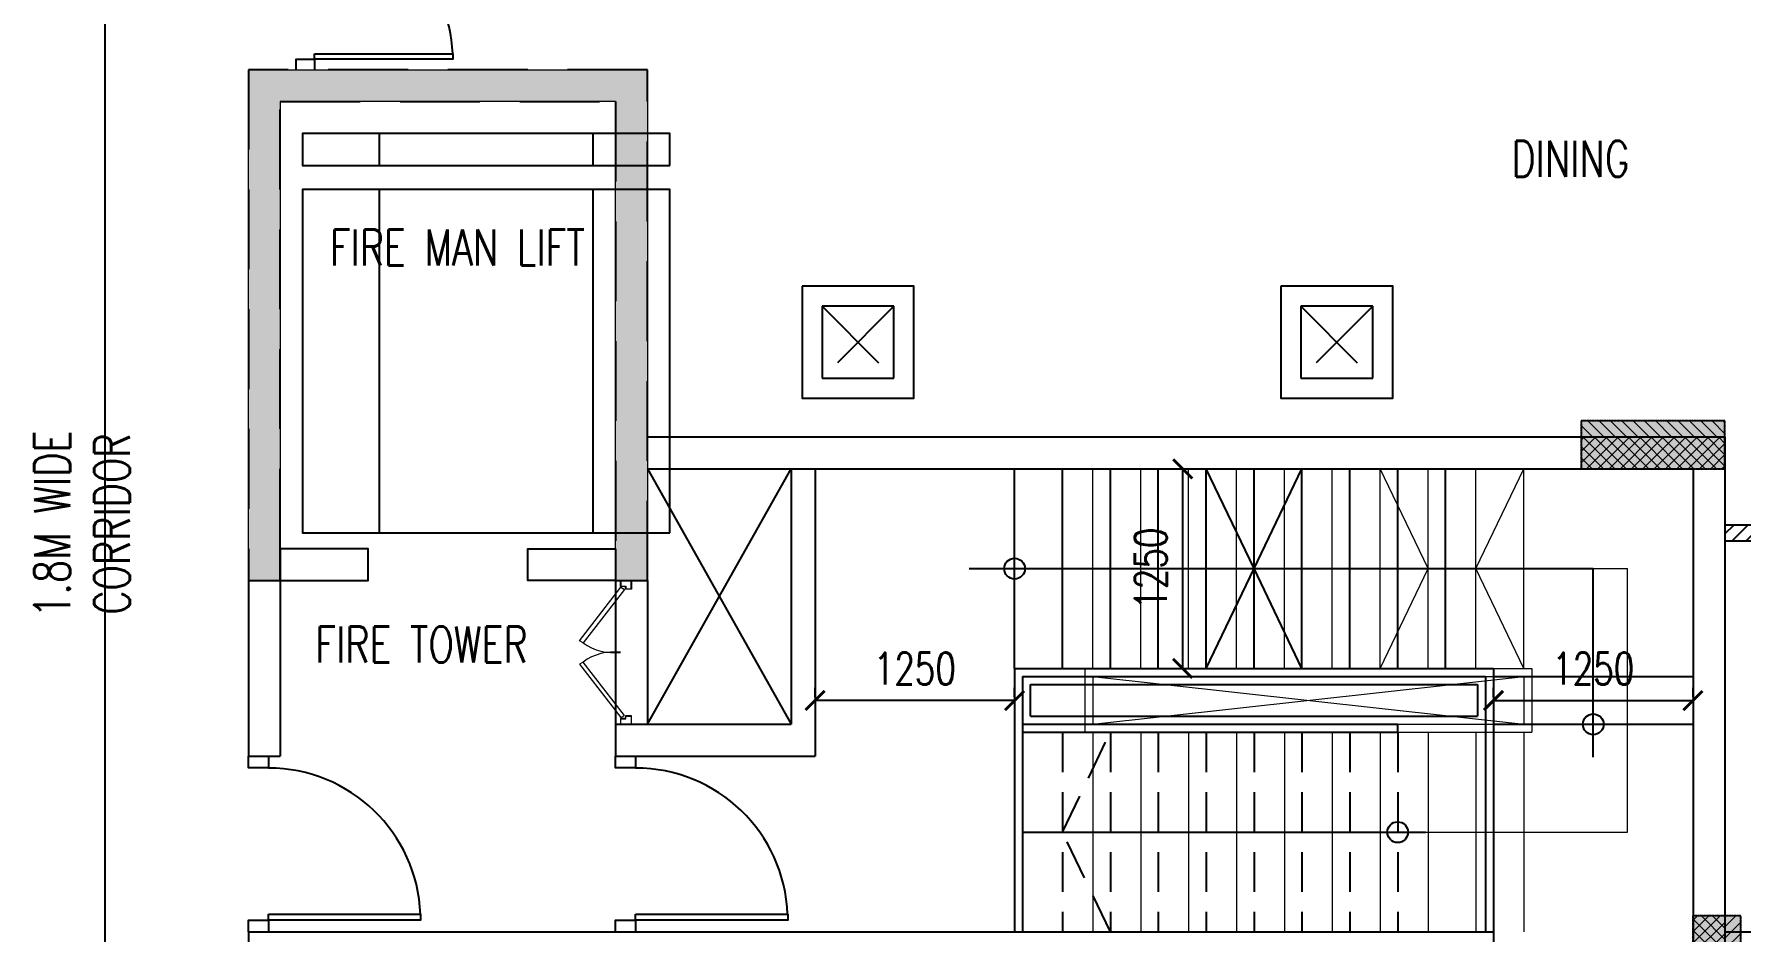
# Model space of a CAD drawing. Header units: millimetres. Extents: x 7964926 to 16080295, y -6277184 to -2986664.
# Drawn here: x 8144569 to 8155261, y -3125010 to -3119387 of the extents above; entities that cross this region are included whole.
import ezdxf

# ---------------------------------------------------------------- set-up
doc = ezdxf.new("R2010")
doc.units = ezdxf.units.MM
doc.header["$LTSCALE"] = 2000
doc.header["$MEASUREMENT"] = 0
doc.header["$PDMODE"] = 35
doc.header["$PDSIZE"] = 100
for name, pattern in [('( Hidden )', [0.375, 0.25, -0.125]), ('CENTER2', [1.125, 0.75, -0.125, 0.125, -0.125]), ('CONTINU', [0, 0, 0]), ('DASHED2', [0.375, 0.25, -0.125]), ('HIDDEN', [0.375, 0.25, -0.125])]:
    doc.linetypes.add(name, pattern=pattern)
for name, color, linetype in [('a-col', 8, 'DASHED2'), ('a-cutout', 8, 'Continuous'), ('a-dim b', 8, 'Continuous'), ('a-dim s', 8, 'Continuous'), ('a-door', 8, 'Continuous'), ('a-ele 1', 8, 'Continuous'), ('a-hat col', 252, 'Continuous'), ('a-hatch col', 252, 'Continuous'), ('a-hatch wall', 8, 'Continuous'), ('a-lift', 8, 'Continuous'), ('a-railing', 2, 'Continuous'), ('a-text m', 8, 'Continuous'), ('a-wall', 8, 'Continuous'), ('EARTHPIT', 230, 'Continuous')]:
    doc.layers.add(name, color=color, linetype=linetype)
for name, color, linetype, lineweight in [('a-shaft door', 1, 'Continuous', 5), ('L-base plan', 250, 'Continuous', 5), ('STR-Column', 250, 'Continuous', 15), ('STR-Column Hatch', 250, 'Continuous', 15), ('STR-Stair Case', 251, 'Continuous', 15)]:
    doc.layers.add(name, color=color, linetype=linetype, lineweight=lineweight)
doc.styles.add('a-100 txt m', font='romans.shx', dxfattribs={"width": 0.75, "height": 300})
doc.styles.add('romans', font='romans.shx', dxfattribs={"width": 0.75})
doc.dimstyles.new('a-100 dim s', dxfattribs={"dimscale": 200, "dimtxt": 1, "dimasz": 0.6, "dimexe": 0.4, "dimexo": 0.1, "dimgap": 0.5, "dimtad": 1, "dimdec": 0, "dimzin": 1, "dimdsep": 46, "dimtxsty": 'romans', "dimblk": 'ARCHTICK', "dimcen": 0.09, "dimclrd": 8, "dimclre": 8, "dimclrt": 2, "dimadec": 0, "dimazin": 0, "dimtfac": 1, "dimtdec": 0, "dimtofl": 0, "dimtmove": 2, "dimatfit": 3, "dimfxl": 1, "dimtolj": 1, "dimtzin": 0, "dimlwd": -1, "dimlwe": -1, "dimarcsym": 0})
pattern_1 = [(50, (5647438.43, -3570941.595), (71.7260183, -6.2752135), [7.5, -82.5]), (355, (5647438.43, -3570941.595), (-13.8751334, 75.2192134), [6, -66]), (100.4514445, (5647444.405, -3570942.12), (57.8508847, 68.9439991), [6.3740192, -70.1142112]), (46.1842, (5647438.43, -3570921.595), (106.724133, -16.551928), [11.25, -123.75]), (96.6356355, (5647447.32, -3570922.97), (93.4661946, 97.41186), [9.561034, -105.171376]), (351.184164, (5647438.43, -3570921.6), (93.4661945, 97.41186), [9, -99]), (21, (5647448.43, -3570926.595), (59.6907052, -40.261889), [7.5, -82.5]), (326, (5647448.43, -3570926.595), (24.3315332, 72.5150045), [6, -66]), (71.4514447, (5647453.4, -3570929.95), (84.0222377, 32.2531153), [6.374019, -70.1142112]), (37.5, (5647438.427, -3570941.595), (1.21598553, 33.28938538), [0, -65.2, 0, -67, 0, -66.25]), (7.5, (5647438.427, -3570941.595), (26.30695374, 39.4411712), [0, -38.2, 0, -63.7, 0, -25.25]), (327.5, (5647416.127, -3570941.595), (53.38224362, -2.25548717), [0, -25, 0, -78, 0, -103.5]), (317.5, (5647406.127, -3570941.595), (58.3186169, 10.0104982), [0, -32.5, 0, -51.8, 0, -73.5])]
pattern_2 = [(315, (7657322.237, -610625.35), (35.3553391, 35.3553391), []), (45, (7657322.237, -610625.35), (-35.3553391, 35.3553391), [])]
pattern_3 = [(45, (5643676.44, -3622948.786), (-35.3553391, 35.3553391), []), (135, (5643676.44, -3622948.786), (-35.3553391, -35.3553391), [])]
pattern_4 = [(315, (7765452.187, -624437.335), (35.3553391, 35.3553391), [])]
pattern_5 = [(45, (5657788.427, -3514818.836), (-35.3553391, 35.3553391), [])]

# ---------------------------------------------------------------- blocks, each defined once
blk = doc.blocks.new('basement - column')
at = {"layer": 'a-hat col'}
h = blk.add_hatch(color=256, dxfattribs=at)
h.dxf.hatch_style = 1
h.paths.add_polyline_path([(167075, -35749), (166175, -35749), (166175, -36049), (167075, -36049)])
h = blk.add_hatch(color=256, dxfattribs=at)
h.dxf.hatch_style = 1
h.paths.add_polyline_path([(167175, -38849), (166875, -38849), (166875, -40049), (167175, -40049)])
at = {"layer": 'a-col', "linetype": 'DASHED2', "ltscale": 0.001}
for points in [[(166175, -35749), (166175, -36049), (167075, -36049), (167075, -35749)], [(166875, -40049), (167175, -40049), (167175, -38849), (166875, -38849)]]:
    blk.add_lwpolyline(points, close=True, dxfattribs=at)
blk = doc.blocks.new('*U169')
blk.add_line((1027, 0), (1027, 0))
for points in [[(0, 126), (73, 126), (73, 0), (0, 0)], [(1100, 0), (1027, 0), (1027, 126), (1100, 126)]]:
    blk.add_lwpolyline(points)
blk.add_lwpolyline([(110, 0), (110, -953), (73, -953), (73, 0)], close=True)
blk.add_arc((73, 0), 953, 272.2042, 0)
blk = doc.blocks.new('F01')
at = {"layer": 'a-shaft door', "color": 8, "ltscale": 0.1}
for p, q in [((6801504, -3301272), (6801473, -3301272)), ((6801504, -3302172), (6801473, -3302172)), ((6801504, -3302172), (6801473, -3302172))]:
    blk.add_line(p, q, dxfattribs=at)
for points in [[(6801573, -3301272), (6801573, -3301326), (6801536, -3301326), (6801536, -3301310), (6801504, -3301310), (6801504, -3301272), (6801504, -3301272), (6801504, -3301272)], [(6801572, -3301274), (6801506, -3301274), (6801506, -3301274), (6801506, -3301274), (6801506, -3301308), (6801538, -3301308), (6801538, -3301324), (6801572, -3301324)], [(6801573, -3302172), (6801573, -3302119), (6801536, -3302119), (6801536, -3302135), (6801504, -3302135), (6801504, -3302172), (6801504, -3302172), (6801504, -3302172)], [(6801572, -3302171), (6801506, -3302171), (6801506, -3302171), (6801506, -3302171), (6801506, -3302137), (6801538, -3302137), (6801538, -3302121), (6801572, -3302121)]]:
    blk.add_lwpolyline(points, close=True, dxfattribs=at)
for points in [[(6801247, -3301649), (6801506, -3301314), (6801529, -3301328), (6801270, -3301662), (6801247, -3301649)], [(6801247, -3301796), (6801506, -3302130), (6801529, -3302117), (6801270, -3301782), (6801247, -3301796)]]:
    blk.add_lwpolyline(points, dxfattribs=at)
for centre, radius, start, end in [((6801465, -3301383), 341, 235.0781, 276.5482), ((6801464, -3302049), 330, 83.1027, 126.0248)]:
    blk.add_arc(centre, radius, start, end, dxfattribs=at)
blk = doc.blocks.new('*U162')
blk.add_line((1027, 0), (1027, 0))
for points in [[(0, 126), (73, 126), (73, 0), (0, 0)], [(1100, 0), (1027, 0), (1027, 126), (1100, 126)]]:
    blk.add_lwpolyline(points)
blk.add_lwpolyline([(110, 0), (110, -953), (73, -953), (73, 0)], close=True)
blk.add_arc((73, 0), 953, 272.2042, 0)
blk = doc.blocks.new('_ArchTick')
at = {"color": 0, "linetype": 'ByBlock', "const_width": 0.15}
blk.add_lwpolyline([(-0.5, -0.5), (0.5, 0.5)], dxfattribs=at)
blk = doc.blocks.new('*D413')
at = {"layer": 'a-dim s', "color": 8, "transparency": 16777216}
for p, q in [((4750, -13531), (4750, -13471)), ((6000, -13531), (6000, -13471)), ((4750, -13551), (6000, -13551))]:
    blk.add_line(p, q, dxfattribs=at)
at = {"layer": 'Defpoints', "color": 0, "transparency": 16777216}
for p in [(4750, -13551), (6000, -13551), (6000, -13551)]:
    blk.add_point(p, dxfattribs=at)
at = {"layer": 'a-dim s', "color": 8, "transparency": 16777216, "xscale": 120, "yscale": 120, "zscale": 120, "rotation": 180}
blk.add_blockref('_ArchTick', (4750, -13551), dxfattribs=at)
at = {"layer": 'a-dim s', "color": 8, "transparency": 16777216, "xscale": 120, "yscale": 120, "zscale": 120}
blk.add_blockref('_ArchTick', (6000, -13551), dxfattribs=at)
at = {"layer": 'a-dim s', "color": 2, "transparency": 16777216, "insert": (5375, -13351), "char_height": 200, "attachment_point": 5, "style": 'romans'}
blk.add_mtext('\\A1;1250', dxfattribs=at)
blk = doc.blocks.new('*D414')
at = {"layer": 'a-dim s', "color": 8, "transparency": 16777216}
for p, q in [((500, -13531), (500, -13471)), ((1750, -13531), (1750, -13471)), ((1750, -13551), (500, -13551))]:
    blk.add_line(p, q, dxfattribs=at)
at = {"layer": 'Defpoints', "color": 0, "transparency": 16777216}
for p in [(500, -13551), (500, -13551), (1750, -13551)]:
    blk.add_point(p, dxfattribs=at)
at = {"layer": 'a-dim s', "color": 8, "transparency": 16777216, "xscale": 120, "yscale": 120, "zscale": 120, "rotation": 180}
blk.add_blockref('_ArchTick', (500, -13551), dxfattribs=at)
at = {"layer": 'a-dim s', "color": 8, "transparency": 16777216, "xscale": 120, "yscale": 120, "zscale": 120}
blk.add_blockref('_ArchTick', (1750, -13551), dxfattribs=at)
at = {"layer": 'a-dim s', "color": 2, "transparency": 16777216, "insert": (1125, -13351), "char_height": 200, "attachment_point": 5, "style": 'romans'}
blk.add_mtext('\\A1;1250', dxfattribs=at)
blk = doc.blocks.new('*D415')
at = {"layer": 'a-dim s', "color": 8, "transparency": 16777216}
for p, q in [((2803, -13350), (2803, -12100)), ((2823, -12100), (2883, -12100)), ((2823, -13350), (2883, -13350))]:
    blk.add_line(p, q, dxfattribs=at)
at = {"layer": 'Defpoints', "color": 0, "transparency": 16777216}
for p in [(2803, -12100), (2803, -12100), (2803, -13350)]:
    blk.add_point(p, dxfattribs=at)
at = {"layer": 'a-dim s', "color": 8, "transparency": 16777216, "xscale": 120, "yscale": 120, "zscale": 120}
for p, rotation in [((2803, -12100), 90), ((2803, -13350), 270)]:
    blk.add_blockref('_ArchTick', p, dxfattribs=dict(at, rotation=rotation))
at = {"layer": 'a-dim s', "color": 2, "transparency": 16777216, "insert": (2603, -12725), "char_height": 200, "attachment_point": 5, "rotation": 90, "style": 'romans'}
blk.add_mtext('\\A1;1250', dxfattribs=at)
blk = doc.blocks.new('GI-1')
at = {"layer": 'EARTHPIT', "color": 8, "linetype": '( Hidden )'}
for p, q in [((-225, 225), (225, -225)), ((225, 225), (-225, -225))]:
    blk.add_line(p, q, dxfattribs=at)
at = {"layer": 'EARTHPIT', "color": 7}
blk.add_lwpolyline([(-350, 350), (-350, -350), (350, -350), (350, 350)], close=True, dxfattribs=at)
at = {"layer": 'EARTHPIT', "color": 7, "linetype": '( Hidden )'}
blk.add_lwpolyline([(-225, 225), (-225, -225), (225, -225), (225, 225)], close=True, dxfattribs=at)
blk = doc.blocks.new('GROUND FLOOR -CORE')
at = {"layer": 'a-hatch col'}
h = blk.add_hatch(color=256, dxfattribs=at)
h.dxf.hatch_style = 1
h.paths.add_polyline_path([(-3050, -9600), (-3050, -12800), (-2850, -12800), (-2850, -12750), (-2850, -9800), (-750, -9800), (-750, -12750), (-750, -12800), (-550, -12800), (-550, -9600)])
at = {"layer": 'a-col'}
blk.add_lwpolyline([(-3050, -9600), (-3050, -12800), (-2850, -12800), (-2850, -12600), (-2850, -9800), (-750, -9800), (-750, -12600), (-750, -12800), (-550, -12800), (-550, -9600)], close=True, dxfattribs=at)
at = {"layer": 'a-cutout', "linetype": 'HIDDEN', "ltscale": 1000}
for p, q in [((-550, -13700), (350, -12100)), ((-550, -12100), (350, -13700))]:
    blk.add_line(p, q, dxfattribs=at)
at = {"layer": 'a-door'}
for p, q in [((1750, -13350), (1750, -12100)), ((2050, -13350), (2050, -12100)), ((2350, -13350), (2350, -12100)), ((2650, -13350), (2650, -12100)), ((2950, -13350), (2950, -12100)), ((3250, -13350), (3250, -12100)), ((3550, -13350), (3550, -12100)), ((3850, -13350), (3850, -12100)), ((4150, -13350), (4150, -12100)), ((4450, -13350), (4450, -12100)), ((-750, -12800), (-750, -13700)), ((-550, -12800), (-550, -13700)), ((1464.5, -12725), (5375, -12725)), ((5375, -13906.1), (5375, -12725)), ((4750, -13400), (6000, -13400)), ((4700, -13700), (4700, -15000)), ((4750, -13700), (6000, -13700)), ((1800, -14375), (4325.2, -14375))]:
    blk.add_line(p, q, dxfattribs=at)
at = {"layer": 'a-door', "linetype": 'HIDDEN', "ltscale": 0.5}
for p, q in [((2050, -13750), (2050, -15000)), ((2350, -13750), (2350, -15000)), ((2650, -13750), (2650, -15000)), ((2950, -13750), (2950, -15000)), ((3250, -13750), (3250, -15000)), ((3550, -13750), (3550, -15000)), ((3850, -13750), (3850, -15000)), ((4150, -13750), (4150, -15000))]:
    blk.add_line(p, q, dxfattribs=at)
at = {"layer": 'a-door'}
for points in [[(2950, -13350), (3250, -12725), (2950, -12100)], [(3550, -13350), (3250, -12725), (3550, -12100)]]:
    blk.add_lwpolyline(points, dxfattribs=at)
at = {"layer": 'a-door', "linetype": 'HIDDEN', "ltscale": 0.5}
blk.add_lwpolyline([(2350, -15000), (2050, -14375), (2350, -13750)], dxfattribs=at)
at = {"layer": 'a-door'}
blk.add_circle((5375, -13700), 65, dxfattribs=at)
at = {"layer": 'a-ele 1'}
for centre in [(1750, -12725), (4150, -14375.8)]:
    blk.add_circle(centre, 65, dxfattribs=at)
at = {"layer": 'a-lift'}
for points in [[(-890, -10200), (-890, -10000), (-2710, -10000), (-2710, -10200)], [(-890, -12500), (-890, -10350), (-2710, -10350), (-2710, -12500)]]:
    blk.add_lwpolyline(points, close=True, dxfattribs=at)
at = {"layer": 'a-railing'}
for p, q in [((1750, -13350), (4750, -13350)), ((1750, -13350), (1750, -15000)), ((4750, -13350), (4750, -15000)), ((1800, -13400), (4700, -13400)), ((1800, -13400), (1800, -15000)), ((4700, -13400), (4700, -15000)), ((1800, -13700), (4150, -13700)), ((1800, -13750), (4150, -13750)), ((4150, -13750), (4150, -13700))]:
    blk.add_line(p, q, dxfattribs=at)
at = {"layer": 'a-wall'}
for p, q in [((-550, -11900), (6200, -11900)), ((6200, -11900), (6200, -16100)), ((-550, -12100), (6000, -12100)), ((350, -12100), (350, -13700)), ((500, -12100), (500, -13900)), ((6000, -12100), (6000, -16100)), ((-3050, -12800), (-3050, -13900)), ((-2850, -12800), (-2850, -13900)), ((1850, -13650), (1850, -13450)), ((1850, -13450), (4650, -13450)), ((4650, -13450), (4650, -13650)), ((4700, -13400), (4700, -13700)), ((1850, -13650), (4650, -13650)), ((-750, -13700), (-750, -13900)), ((-750, -13700), (350, -13700)), ((-3050, -13900), (-2850, -13900)), ((-750, -13900), (500, -13900)), ((-3050, -15000), (4750, -15000)), ((-3050, -15000), (-3050, -15200)), ((4750, -15000), (4750, -15950))]:
    blk.add_line(p, q, dxfattribs=at)
for points in [[(-2850, -12600), (-2850, -12800), (-2300, -12800), (-2300, -12600)], [(-750, -12600), (-750, -12800), (-1300, -12800), (-1300, -12600)]]:
    blk.add_lwpolyline(points, close=True, dxfattribs=at)
at = {"layer": 'Defpoints', "color": 5, "linetype": 'CENTER2', "ltscale": 1000}
blk.add_line((-3950, 9325), (-3950, -18450), dxfattribs=at)
at = {"layer": 'a-door', "extrusion": (0, 0, -1), "xscale": -1, "zscale": -1, "rotation": 270.0000569075571}
for p in [(2924.3, -15000), (624.3, -15000)]:
    blk.add_blockref('*U162', p, dxfattribs=at)
at = {"layer": 'a-dim s'}
dim = blk.add_linear_dim(base=(2802.7, -12100), p1=(2802.7, -13350), p2=(2802.7, -12100), angle=90, dimstyle='a-100 dim s', dxfattribs=at)
dim.commit()
dim.dimension.update_dxf_attribs({"geometry": '*D415', "text_midpoint": (2602.7, -12725)})
for base, p1, p2, picture, middle in [((500, -13550.6), (1750, -13550.6), (500, -13550.6), '*D414', (1125, -13350.6)), ((6000, -13550.6), (4750, -13550.6), (6000, -13550.6), '*D413', (5375, -13350.6))]:
    dim = blk.add_linear_dim(base=base, p1=p1, p2=p2, dimstyle='a-100 dim s', dxfattribs=at)
    dim.commit()
    dim.dimension.update_dxf_attribs({"geometry": picture, "text_midpoint": middle})
blk = doc.blocks.new('block 3')
at = {"layer": 'a-hatch wall'}
h = blk.add_hatch(dxfattribs=at)
h.set_pattern_fill('ANSI31', color=256, scale=500)
h.set_pattern_definition([(45, (1424320.437, 166168.526), (-44.1941738, 44.1941738), [])])
h.paths.add_polyline_path([(8234518.7, -2885805.3), (8232743.7, -2885805.3), (8232743.7, -2885905.3), (8234418.7, -2885905.3), (8234418.7, -2886005.3), (8234518.7, -2886005.3)])
at = {"layer": 'a-shaft door', "color": 8, "linetype": 'Continuous'}
for p, q in [((8225793.7, -2886155.3), (8225793.7, -2887055.3)), ((8225993.7, -2886155.3), (8225993.7, -2887055.3))]:
    blk.add_line(p, q, dxfattribs=at)
at = {"layer": 'a-wall'}
for p, q in [((8225993.7, -2885255.3), (8232743.7, -2885255.3)), ((8232743.7, -2885255.3), (8232743.7, -2885805.3)), ((8225993.7, -2885455.3), (8227043.7, -2885455.3)), ((8227243.7, -2885455.3), (8232543.7, -2885455.3)), ((8232743.7, -2885805.3), (8234518.7, -2885805.3)), ((8232743.7, -2885905.3), (8234418.7, -2885905.3)), ((8232743.7, -2885905.3), (8232743.7, -2888355.3)), ((8232743.7, -2888355.3), (8233256.2, -2888355.3))]:
    blk.add_line(p, q, dxfattribs=at)
at = {"ltscale": 750}
blk.add_blockref('GROUND FLOOR -CORE', (8226543.7, -2873355.3), dxfattribs=at)
at = {"layer": 'a-dim b'}
blk.add_blockref('F01', (1424320.4, 415116.9), dxfattribs=at)
at = {"layer": 'a-door', "extrusion": (0, 0, -1), "xscale": -0.9090909090908456, "yscale": 0.9090909090908456, "zscale": -0.9090909090908456, "rotation": 270.0000569072904}
blk.add_blockref('*U169', (-8223908, -2882955.3), dxfattribs=at)

msp = doc.modelspace()

# ---------------------------------------------------------------- hatches: boundary and pattern name
at = {"layer": 'STR-Column Hatch'}
h = msp.add_hatch(dxfattribs=at)
h.set_pattern_fill('AR-CONC', color=250, scale=10)
h.set_pattern_definition(pattern_1)
h.paths.add_polyline_path([(8145911.1, -3122810), (8145911.1, -3119610), (8148411.1, -3119610), (8148411.1, -3122810), (8148211.1, -3122810), (8148211.1, -3119810), (8146111.1, -3119810), (8146111.1, -3122810)])
h = msp.add_hatch(dxfattribs=at)
h.set_pattern_fill('AR-CONC', color=250, scale=10)
h.set_pattern_definition(pattern_1)
h.paths.add_polyline_path([(8145911.1, -3122810), (8145911.1, -3119610), (8148411.1, -3119610), (8148411.1, -3122810), (8148211.1, -3122810), (8148211.1, -3119810), (8146111.1, -3119810), (8146111.1, -3122810)])
h = msp.add_hatch(dxfattribs=at)
h.set_pattern_fill('ANSI31', color=250, scale=400, angle=-90)
h.set_pattern_definition(pattern_4)
h.paths.add_polyline_path([(8154261.1, -3121810), (8154261.1, -3121910), (8155161.1, -3121910), (8155161.1, -3121810)])
h = msp.add_hatch(dxfattribs=at)
h.set_pattern_fill('ANSI31', color=250, scale=400, angle=-90)
h.set_pattern_definition(pattern_4)
h.paths.add_polyline_path([(8154261.1, -3121810), (8154261.1, -3121910), (8155161.1, -3121910), (8155161.1, -3121810)])
h = msp.add_hatch(dxfattribs=at)
h.set_pattern_fill('ANSI37', color=250, scale=400, angle=-90)
h.set_pattern_definition(pattern_2)
h.paths.add_polyline_path([(8154261.1, -3121910), (8154261.1, -3122110), (8155161.1, -3122110), (8155161.1, -3121910)])
h = msp.add_hatch(dxfattribs=at)
h.set_pattern_fill('ANSI37', color=250, scale=400, angle=-90)
h.set_pattern_definition(pattern_2)
h.paths.add_polyline_path([(8154261.1, -3121910), (8154261.1, -3122110), (8155161.1, -3122110), (8155161.1, -3121910)])
h = msp.add_hatch(dxfattribs=at)
h.set_pattern_fill('ANSI37', color=250, scale=400)
h.set_pattern_definition(pattern_3)
h.paths.add_polyline_path([(8154961.1, -3126110), (8155161.1, -3126110), (8155161.1, -3124910), (8154961.1, -3124910)])
h = msp.add_hatch(dxfattribs=at)
h.set_pattern_fill('ANSI37', color=250, scale=400)
h.set_pattern_definition(pattern_3)
h.paths.add_polyline_path([(8154961.1, -3126110), (8155161.1, -3126110), (8155161.1, -3124910), (8154961.1, -3124910)])
h = msp.add_hatch(dxfattribs=at)
h.set_pattern_fill('ANSI31', color=250, scale=400)
h.set_pattern_definition(pattern_5)
h.paths.add_polyline_path([(8155161.1, -3126110), (8155261.1, -3126110), (8155261.1, -3124910), (8155161.1, -3124910)])
h = msp.add_hatch(dxfattribs=at)
h.set_pattern_fill('ANSI31', color=250, scale=400)
h.set_pattern_definition(pattern_5)
h.paths.add_polyline_path([(8155161.1, -3126110), (8155261.1, -3126110), (8155261.1, -3124910), (8155161.1, -3124910)])

# ---------------------------------------------------------------- linework, layer by layer
at = {"layer": 'a-dim s'}
for points in [[(8148551.1, -3120210), (8148551.1, -3120010), (8146731.1, -3120010), (8146731.1, -3120210)], [(8148551.1, -3122510), (8148551.1, -3120360), (8146731.1, -3120360), (8146731.1, -3122510)]]:
    msp.add_lwpolyline(points, close=True, dxfattribs=at)
at = {"layer": 'STR-Column', "color": 8}
for points in [[(8145911.1, -3122810), (8145911.1, -3119610), (8148411.1, -3119610), (8148411.1, -3122810), (8148211.1, -3122810), (8148211.1, -3119810), (8146111.1, -3119810), (8146111.1, -3122810)], [(8145911.1, -3122810), (8145911.1, -3119610), (8148411.1, -3119610), (8148411.1, -3122810), (8148211.1, -3122810), (8148211.1, -3119810), (8146111.1, -3119810), (8146111.1, -3122810)], [(8154261.1, -3121810), (8154261.1, -3121910), (8155161.1, -3121910), (8155161.1, -3121810)], [(8154261.1, -3121810), (8154261.1, -3121910), (8155161.1, -3121910), (8155161.1, -3121810)], [(8154261.1, -3121910), (8154261.1, -3122110), (8155161.1, -3122110), (8155161.1, -3121910)], [(8154261.1, -3121910), (8154261.1, -3122110), (8155161.1, -3122110), (8155161.1, -3121910)], [(8154961.1, -3126110), (8155161.1, -3126110), (8155161.1, -3124910), (8154961.1, -3124910)], [(8154961.1, -3126110), (8155161.1, -3126110), (8155161.1, -3124910), (8154961.1, -3124910)], [(8155161.1, -3126110), (8155261.1, -3126110), (8155261.1, -3124910), (8155161.1, -3124910)], [(8155161.1, -3126110), (8155261.1, -3126110), (8155261.1, -3124910), (8155161.1, -3124910)]]:
    msp.add_lwpolyline(points, close=True, dxfattribs=at)
at = {"layer": 'STR-Stair Case', "linetype": 'CONTINU'}
for p, q in [((8151201.1, -3123360), (8151201.1, -3122110)), ((8151201.1, -3123360), (8151201.1, -3122110)), ((8151501.1, -3123360), (8151501.1, -3122110)), ((8151501.1, -3123360), (8151501.1, -3122110)), ((8151801.1, -3123360), (8151801.1, -3122110)), ((8151801.1, -3123360), (8151801.1, -3122110)), ((8152101.1, -3123360), (8152101.1, -3122110)), ((8152101.1, -3123360), (8152101.1, -3122110)), ((8152401.1, -3123360), (8152401.1, -3122110)), ((8152401.1, -3123360), (8152401.1, -3122110)), ((8152701.1, -3123360), (8152701.1, -3122110)), ((8152701.1, -3123360), (8152701.1, -3122110)), ((8153001.1, -3123360), (8153001.1, -3122110)), ((8153001.1, -3123360), (8153001.1, -3122110)), ((8153301.1, -3123360), (8153301.1, -3122110)), ((8153301.1, -3123360), (8153301.1, -3122110)), ((8153601.1, -3123360), (8153601.1, -3122110)), ((8153601.1, -3123360), (8153601.1, -3122110)), ((8153901.1, -3123360), (8153901.1, -3122110)), ((8153901.1, -3123360), (8153901.1, -3122110)), ((8151001.1, -3122735), (8154551.1, -3122735)), ((8151001.1, -3122735), (8154551.1, -3122735)), ((8154551.1, -3124385), (8154551.1, -3122735)), ((8154551.1, -3124385), (8154551.1, -3122735)), ((8151151.1, -3123360), (8151151.1, -3123760)), ((8151151.1, -3123360), (8153951.1, -3123360)), ((8151151.1, -3123360), (8151151.1, -3123760)), ((8151151.1, -3123360), (8153951.1, -3123360)), ((8153951.1, -3123360), (8153951.1, -3123760)), ((8153951.1, -3123360), (8153951.1, -3123760)), ((8151201.1, -3123410), (8151201.1, -3123710)), ((8151201.1, -3123410), (8153901.1, -3123410)), ((8151201.1, -3123710), (8153901.1, -3123410)), ((8151201.1, -3123410), (8153901.1, -3123710)), ((8151201.1, -3123410), (8151201.1, -3123710)), ((8151201.1, -3123410), (8153901.1, -3123410)), ((8151201.1, -3123710), (8153901.1, -3123410)), ((8151201.1, -3123410), (8153901.1, -3123710)), ((8153901.1, -3123410), (8153901.1, -3123710)), ((8153901.1, -3123410), (8153901.1, -3123710)), ((8151151.1, -3123760), (8153951.1, -3123760)), ((8151151.1, -3123760), (8153951.1, -3123760)), ((8151201.1, -3123710), (8153901.1, -3123710)), ((8151201.1, -3123710), (8153901.1, -3123710)), ((8151201.1, -3123760), (8151201.1, -3125010)), ((8151201.1, -3123760), (8151201.1, -3125010)), ((8151501.1, -3123760), (8151501.1, -3125010)), ((8151501.1, -3123760), (8151501.1, -3125010)), ((8151801.1, -3123760), (8151801.1, -3125010)), ((8151801.1, -3123760), (8151801.1, -3125010)), ((8152101.1, -3123760), (8152101.1, -3125010)), ((8152101.1, -3123760), (8152101.1, -3125010)), ((8152401.1, -3123760), (8152401.1, -3125010)), ((8152401.1, -3123760), (8152401.1, -3125010)), ((8152701.1, -3123760), (8152701.1, -3125010)), ((8152701.1, -3123760), (8152701.1, -3125010)), ((8153001.1, -3123760), (8153001.1, -3125010)), ((8153001.1, -3123760), (8153001.1, -3125010)), ((8153301.1, -3123760), (8153301.1, -3125010)), ((8153301.1, -3123760), (8153301.1, -3125010)), ((8153601.1, -3123760), (8153601.1, -3125010)), ((8153601.1, -3123760), (8153601.1, -3125010)), ((8153901.1, -3123760), (8153901.1, -3125010)), ((8153901.1, -3123760), (8153901.1, -3125010)), ((8151001.1, -3124385), (8154551.1, -3124385)), ((8151001.1, -3124385), (8154551.1, -3124385))]:
    msp.add_line(p, q, dxfattribs=at)
for points in [[(8153001.1, -3123360), (8153301.1, -3122735), (8153001.1, -3122110)], [(8153001.1, -3123360), (8153301.1, -3122735), (8153001.1, -3122110)], [(8153901.1, -3123360), (8153601.1, -3122735), (8153901.1, -3122110)], [(8153901.1, -3123360), (8153601.1, -3122735), (8153901.1, -3122110)]]:
    msp.add_lwpolyline(points, dxfattribs=at)

# ---------------------------------------------------------------- block references
at = {"layer": 'EARTHPIT'}
for p in [(8149729.8, -3121316.5), (8152729.8, -3121316.5)]:
    msp.add_blockref('GI-1', p, dxfattribs=at)
at = {"layer": 'L-base plan', "color": 8}
msp.add_blockref('block 3', (-77582.5, -236654.6), dxfattribs=at)
at = {"layer": 'STR-Column', "ltscale": 1000}
msp.add_blockref('basement - column', (7988086.1, -3086060.7), dxfattribs=at)

# ---------------------------------------------------------------- texts
at = {"layer": 'a-text m', "char_height": 225, "attachment_point": 3, "style": 'a-100 txt m'}
for s, width, insert in [('DINING', 2510.623, (8154561.3, -3120055.4)), ('\\pxql;FIRE MAN LIFT', 1908.725, (8148329.8, -3120610.7)), ('\\pxqc;FIRE TOWER', 1908.725, (8147950.1, -3123097.6)), ('\\pxqc;FIRE TOWER', 1908.725, (8147950.1, -3123097.6))]:
    msp.add_mtext_dynamic_manual_height_columns(s, width=width, gutter_width=1, heights=[0], dxfattribs=dict(at, insert=insert))
at = {"layer": 'a-text m', "insert": (8144569, -3121501.6), "char_height": 225, "attachment_point": 3, "rotation": 90, "style": 'a-100 txt m'}
msp.add_mtext_dynamic_manual_height_columns('\\pxqc;1.8M WIDE CORRIDOR', width=1908.725, gutter_width=1, heights=[0], dxfattribs=at)

doc.saveas('drawing.dxf')
